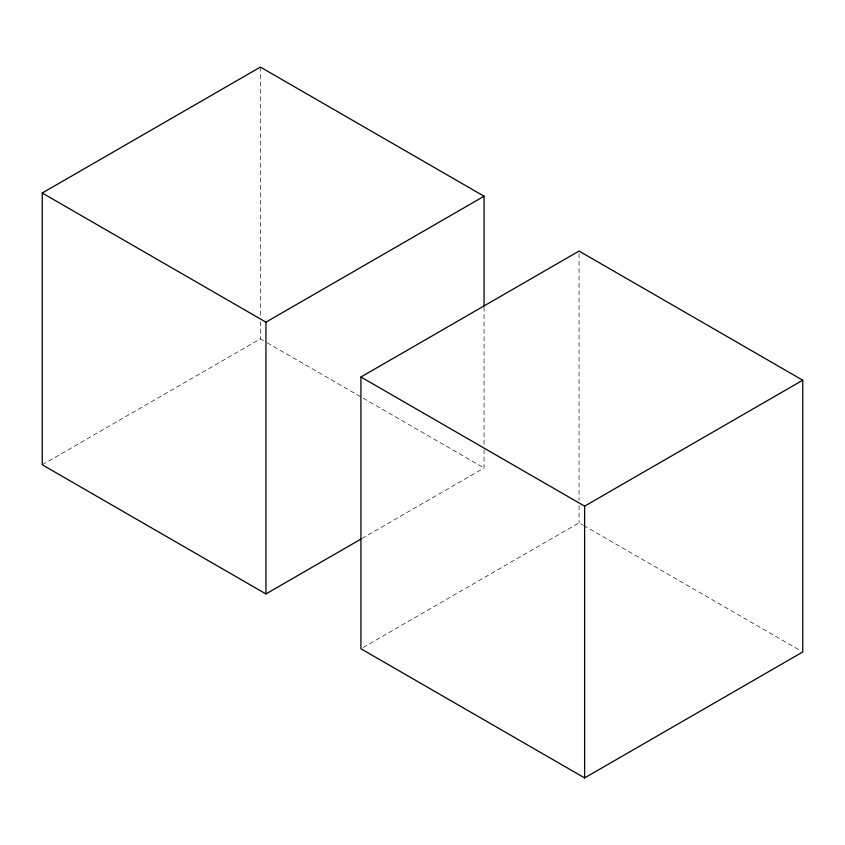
<?xml version="1.0" encoding="UTF-8"?>
<svg xmlns="http://www.w3.org/2000/svg" width="845" height="845" viewBox="0 0 845 845"><rect width="100%" height="100%" fill="white"/><g stroke="black" fill="none" stroke-linecap="round" stroke-linejoin="round"><path stroke-width="0.63" stroke-dasharray="4.22 3.17" d="M42.25 464.782L260.387 338.845L266.09 342.14M361.871 538.54L484.069 467.993L484.069 446.878M363.213 647.45L579.057 522.833L582.49 524.808M267.231 342.795L484.069 467.993M583.631 525.474L800.468 650.661M579.057 253.711L579.057 500.409M579.057 505.68L579.057 522.833M484.069 307.041L484.069 445.568M260.387 67.082L260.387 316.421M260.387 321.691L260.387 338.845"/><path stroke-width="1.27" d="M360.73 539.205L265.943 593.929L42.25 464.782L42.25 193.019L260.387 67.082L484.069 196.23L484.069 305.721M42.25 193.019L265.943 322.167L484.069 196.23M360.931 377.007L579.057 251.071L802.75 380.218L802.75 651.981L584.613 777.918L360.931 648.77L360.931 377.007L584.613 506.155L802.75 380.218M584.613 506.155L584.613 777.918M265.943 322.167L265.943 593.929"/></g></svg>
